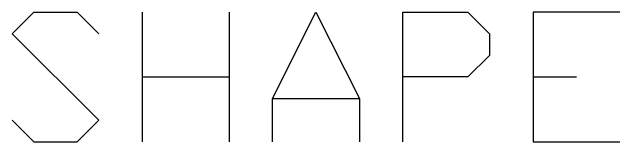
# Model space of a CAD drawing. Extents: x 1569 to 9588, y -6529 to -1210.
# Drawn here: x 8165 to 9588, y -1515 to -1210 of the extents above; entities that cross this region are included whole.
import ezdxf

# ---------------------------------------------------------------- set-up
doc = ezdxf.new("R2010")
doc.units = 0
doc.layers.add('Default_Layer', color=1, linetype='CONTINUOUS')

msp = doc.modelspace()

# ---------------------------------------------------------------- linework, layer by layer
at = {"layer": 'Default_Layer'}
for points in [[(8165.4, -1464.1), (8216.2, -1514.9), (8317.8, -1514.9), (8368.6, -1464.1), (8165.4, -1260.9), (8216.2, -1210.1), (8317.8, -1210.1), (8368.6, -1260.9)], [(8470.2, -1514.9), (8470.2, -1210.1)], [(8673.4, -1210.1), (8673.4, -1514.9)], [(8775, -1514.9), (8775, -1413.3), (8876.6, -1210.1), (8978.2, -1413.3), (8978.2, -1514.9)], [(9079.8, -1514.9), (9079.8, -1210.1), (9232.2, -1210.1), (9283, -1260.9), (9283, -1311.7), (9232.2, -1362.5), (9079.8, -1362.5)], [(9587.8, -1210.1), (9384.6, -1210.1), (9384.6, -1514.9), (9587.8, -1514.9)], [(8470.2, -1362.5), (8673.4, -1362.5)], [(9384.6, -1362.5), (9486.2, -1362.5)], [(8775, -1413.3), (8978.2, -1413.3)]]:
    msp.add_lwpolyline(points, dxfattribs=at)

doc.saveas('drawing.dxf')
